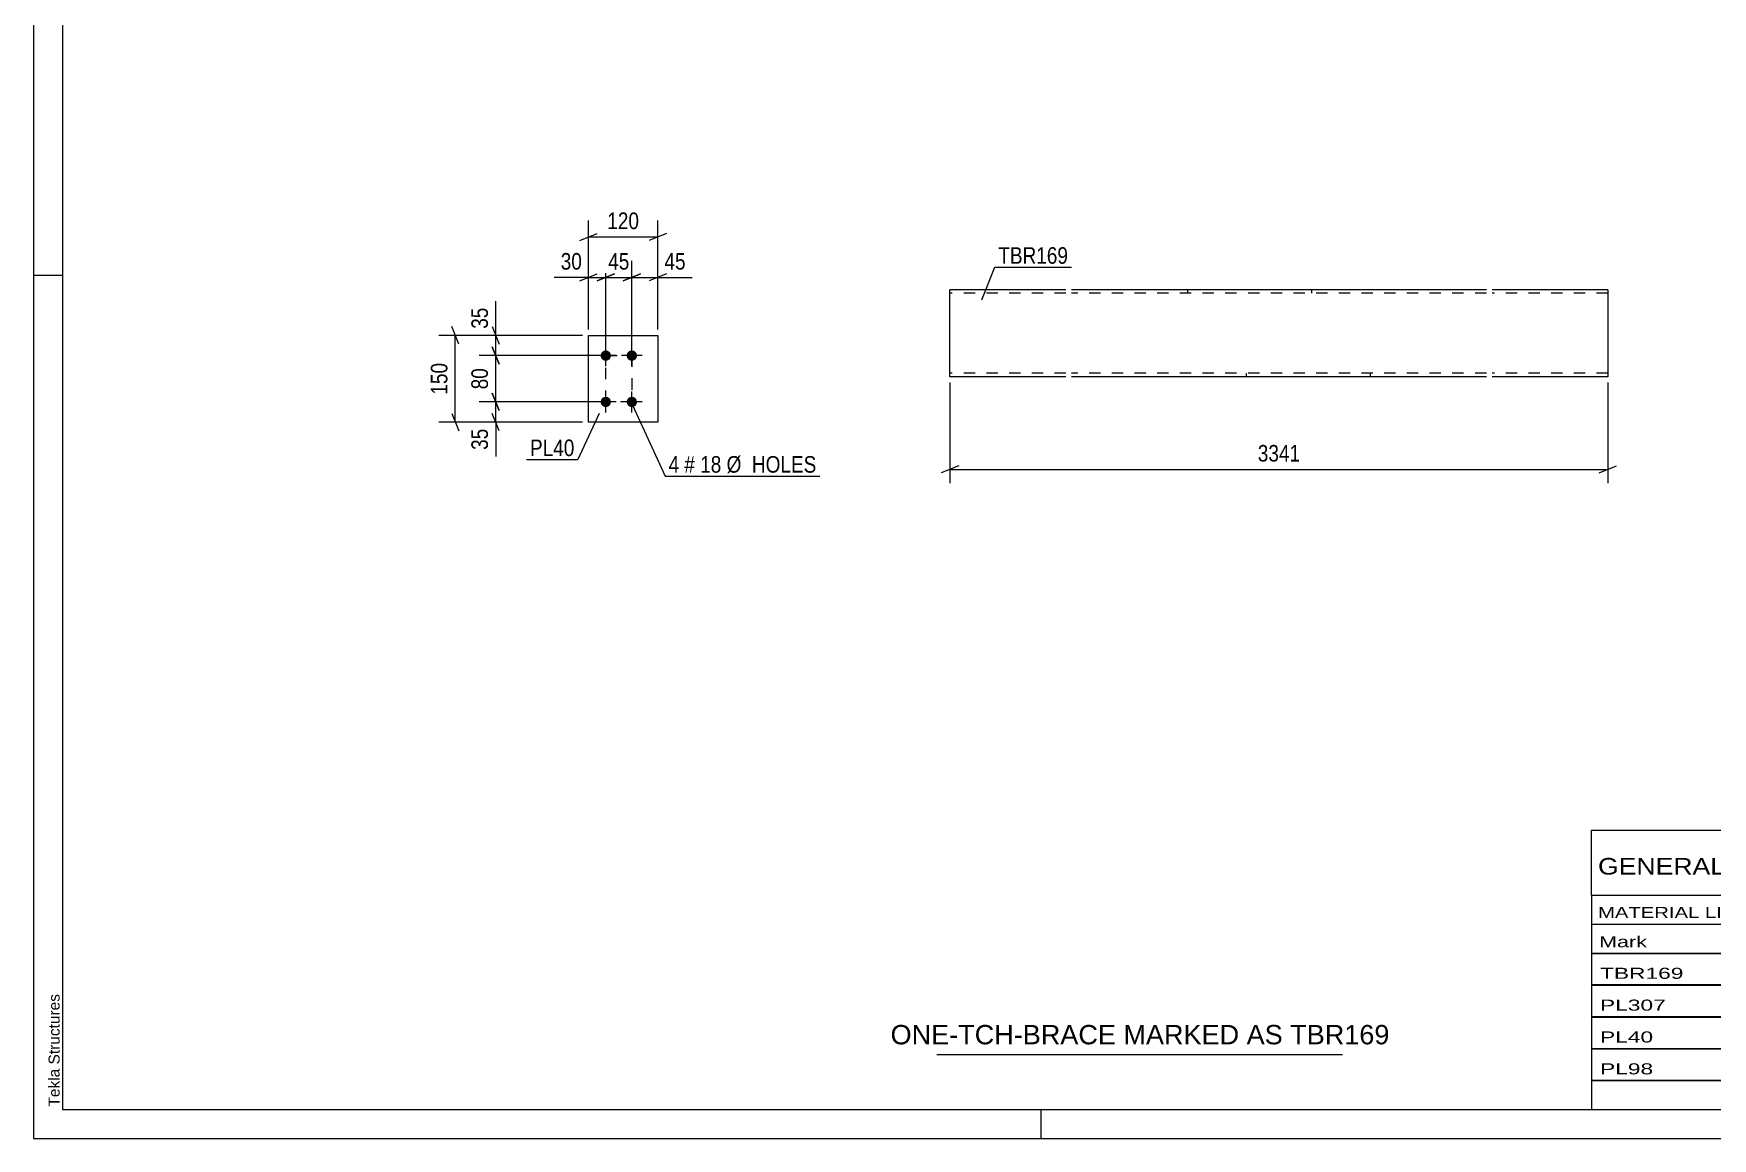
# Model space of a CAD drawing. Header units: millimetres. Extents: x 0 to 594, y 0 to 420.
# Drawn here: x 0 to 289.9, y 0 to 190.8 of the extents above; entities that cross this region are included whole.
import ezdxf

# ---------------------------------------------------------------- set-up
doc = ezdxf.new("R2010")
doc.units = ezdxf.units.MM
doc.linetypes.add('DXK_LINE_DOT2', pattern=[3.9198, 1.9599, -1.9599])
doc.styles.add('Arial', font='ARIAL.TTF', dxfattribs={"height": 0.2})
doc.styles.add('Arial Narrow', font='ARIALN.TTF', dxfattribs={"height": 0.2})

# ---------------------------------------------------------------- blocks, each defined once
blk = doc.blocks.new('Unknown-580873574-1130')
at = {"color": 5, "linetype": 'Continuous'}
for p, q in [((0, 420), (0, 0)), ((5, 415), (5, 5)), ((5, 149), (0, 149)), ((5, 5), (589, 5)), ((174, 0), (174, 5)), ((0, 0), (594, 0))]:
    blk.add_line(p, q, dxfattribs=at)
at = {"color": 174, "linetype": 'Continuous', "style": 'Arial'}
blk.add_text('Tekla Structures', height=1.9102, rotation=90, dxfattribs=at).set_placement((4.5, 5.5))
blk = doc.blocks.new('Bolt-580873574-2170 - 2136')
at = {"linetype": 'Continuous'}
for points in [[(98.81, 134.27, -1), (98.81, 136.07, -1)], [(103.31, 134.27, -1), (103.31, 136.07, -1)], [(98.81, 126.27, -1), (98.81, 128.07, -1)], [(103.31, 126.27, -1), (103.31, 128.07, -1)]]:
    blk.add_hatch(color=1, dxfattribs=at).paths.add_polyline_path(points)
at = {"color": 1, "linetype": 'Continuous'}
for p, q in [((98.81, 133.37), (98.81, 136.97)), ((103.31, 133.37), (103.31, 136.97)), ((100.61, 135.17), (97.01, 135.17)), ((105.11, 135.17), (101.51, 135.17)), ((98.81, 125.37), (98.81, 128.97)), ((103.31, 125.37), (103.31, 128.97)), ((100.61, 127.17), (97.01, 127.17)), ((105.11, 127.17), (101.51, 127.17))]:
    blk.add_line(p, q, dxfattribs=at)
blk = doc.blocks.new('Part-580873574-2175 - 2136')
at = {"color": 2, "linetype": 'Continuous'}
for p, q in [((95.81, 123.67), (95.81, 138.67)), ((95.81, 138.67), (107.81, 138.67)), ((107.81, 138.67), (107.81, 123.67)), ((107.81, 123.67), (95.81, 123.67))]:
    blk.add_line(p, q, dxfattribs=at)
blk = doc.blocks.new('Part-580873574-2523 - 2517')
at = {"color": 2, "linetype": 'Continuous'}
for p, q in [((178.25, 146.53), (158.25, 146.53)), ((158.25, 131.62), (158.25, 146.53)), ((250.87, 146.53), (179.25, 146.53)), ((271.87, 146.53), (251.87, 146.53)), ((271.87, 146.53), (271.87, 146.44)), ((271.87, 146.44), (271.87, 145.33)), ((271.87, 145.33), (271.87, 131.53)), ((158.25, 131.53), (158.25, 131.62)), ((178.25, 131.53), (158.25, 131.53)), ((250.87, 131.53), (179.25, 131.53)), ((271.87, 131.53), (251.87, 131.53))]:
    blk.add_line(p, q, dxfattribs=at)
at = {"color": 7, "linetype": 'DXK_LINE_DOT2'}
for p, q in [((178.25, 145.93), (158.25, 145.93)), ((250.87, 145.93), (179.25, 145.93)), ((199.25, 146.53), (199.25, 145.93)), ((220.69, 146.53), (220.69, 145.93)), ((271.87, 145.93), (251.87, 145.93)), ((271.87, 146.18), (271.87, 145.33)), ((158.25, 132.13), (158.25, 132.18)), ((178.25, 132.13), (158.25, 132.13)), ((158.25, 131.53), (158.25, 131.53)), ((250.87, 132.13), (179.25, 132.13)), ((209.43, 131.53), (209.43, 132.13)), ((230.87, 131.53), (230.87, 132.13)), ((271.87, 132.13), (251.87, 132.13)), ((271.87, 132.18), (271.87, 132.27)), ((271.87, 132.13), (271.87, 132.18)), ((271.87, 132.13), (271.87, 132.18))]:
    blk.add_line(p, q, dxfattribs=at)
blk = doc.blocks.new('Rectangle-580873574-2359 - 2136')
at = {"color": 1, "linetype": 'DXK_LINE_DOT2'}
blk.add_lwpolyline([(98.81, 135.17), (103.31, 135.17), (103.31, 127.17), (98.81, 127.17), (98.81, 135.17)], close=True, dxfattribs=at)
blk = doc.blocks.new('StraightDimension-580873574-2275 - 2136')
at = {"color": 7, "linetype": 'Continuous'}
for p, q in [((79.21, 140.17), (80.41, 137.17)), ((94.81, 138.67), (76.96, 138.67)), ((80.41, 133.67), (79.21, 136.67)), ((79.81, 135.17), (79.81, 138.67)), ((97.81, 135.17), (76.96, 135.17))]:
    blk.add_line(p, q, dxfattribs=at)
at = {"color": 0}
blk.add_wipeout([(79.06, 144.06), (74.86, 144.06), (74.86, 139.2), (79.06, 139.2)], dxfattribs=at)
at = {"color": 7, "linetype": 'Continuous'}
blk.add_line((79.81, 138.67), (79.81, 144.58), dxfattribs=at)
blk.add_line((79.81, 138.67), (79.81, 144.58), dxfattribs=at)
at = {"color": 3, "style": 'Arial Narrow'}
blk.add_text('35', height=2.863, rotation=90.0002, dxfattribs=at).set_placement((78.46, 139.8))
blk = doc.blocks.new('StraightDimension-580873574-2252 - 2136')
at = {"color": 7, "linetype": 'Continuous'}
for p, q in [((79.21, 128.67), (80.41, 125.67)), ((97.81, 127.17), (76.96, 127.17)), ((80.41, 122.17), (79.21, 125.17)), ((79.81, 123.67), (79.81, 127.17)), ((94.81, 123.67), (76.96, 123.67))]:
    blk.add_line(p, q, dxfattribs=at)
at = {"color": 0}
blk.add_wipeout([(79.06, 123.15), (74.86, 123.15), (74.86, 118.29), (79.06, 118.29)], dxfattribs=at)
at = {"color": 7, "linetype": 'Continuous'}
blk.add_line((79.81, 123.67), (79.81, 117.77), dxfattribs=at)
blk.add_line((79.81, 123.67), (79.81, 117.77), dxfattribs=at)
at = {"color": 3, "style": 'Arial Narrow'}
blk.add_text('35', height=2.863, rotation=90.0002, dxfattribs=at).set_placement((78.46, 118.89))
blk = doc.blocks.new('StraightDimension-580873574-2265 - 2136')
at = {"color": 7, "linetype": 'Continuous'}
for p, q in [((79.21, 136.67), (80.41, 133.67)), ((97.81, 135.17), (76.96, 135.17)), ((79.81, 127.17), (79.81, 135.17)), ((80.41, 125.67), (79.21, 128.67)), ((97.81, 127.17), (76.96, 127.17))]:
    blk.add_line(p, q, dxfattribs=at)
at = {"color": 0}
blk.add_wipeout([(79.06, 133.6), (74.86, 133.6), (74.86, 128.75), (79.06, 128.75)], dxfattribs=at)
at = {"color": 3, "style": 'Arial Narrow'}
blk.add_text('80', height=2.863, rotation=90.0002, dxfattribs=at).set_placement((78.46, 129.35))
blk = doc.blocks.new('StraightDimension-580873574-2289 - 2136')
at = {"color": 7, "linetype": 'Continuous'}
for p, q in [((73.41, 137.17), (72.21, 140.17)), ((94.81, 138.67), (69.96, 138.67)), ((72.81, 123.67), (72.81, 138.67)), ((72.21, 125.17), (73.41, 122.17)), ((94.81, 123.67), (69.96, 123.67))]:
    blk.add_line(p, q, dxfattribs=at)
at = {"color": 0}
blk.add_wipeout([(72.06, 134.52), (67.86, 134.52), (67.86, 127.83), (72.06, 127.83)], dxfattribs=at)
at = {"color": 3, "style": 'Arial Narrow'}
blk.add_text('150', height=2.863, rotation=90.0002, dxfattribs=at).set_placement((71.46, 128.43))
blk = doc.blocks.new('StraightDimension-580873574-2306 - 2136')
at = {"color": 7, "linetype": 'Continuous'}
for p, q in [((95.81, 139.67), (95.81, 151.52)), ((98.81, 136.17), (98.81, 151.52)), ((94.31, 148.07), (97.31, 149.27)), ((95.81, 148.67), (98.81, 148.67)), ((100.31, 149.27), (97.31, 148.07))]:
    blk.add_line(p, q, dxfattribs=at)
at = {"color": 0}
blk.add_wipeout([(95.29, 149.42), (95.29, 153.62), (90.43, 153.62), (90.43, 149.42)], dxfattribs=at)
at = {"color": 7, "linetype": 'Continuous'}
blk.add_line((95.81, 148.67), (89.9, 148.67), dxfattribs=at)
blk.add_line((95.81, 148.67), (89.9, 148.67), dxfattribs=at)
at = {"color": 3, "style": 'Arial Narrow'}
blk.add_text('30', height=2.863, dxfattribs=at).set_placement((91.03, 150.02))
blk = doc.blocks.new('StraightDimension-580873574-2319 - 2136')
at = {"color": 7, "linetype": 'Continuous'}
for p, q in [((98.81, 136.17), (98.81, 151.52)), ((103.31, 136.17), (103.31, 151.52)), ((97.31, 148.07), (100.31, 149.27)), ((98.81, 148.67), (103.31, 148.67)), ((104.81, 149.27), (101.81, 148.07))]:
    blk.add_line(p, q, dxfattribs=at)
at = {"color": 0}
blk.add_wipeout([(103.49, 149.42), (103.49, 153.62), (98.63, 153.62), (98.63, 149.42)], dxfattribs=at)
at = {"color": 3, "style": 'Arial Narrow'}
blk.add_text('45', height=2.863, dxfattribs=at).set_placement((99.23, 150.02))
blk = doc.blocks.new('StraightDimension-580873574-2329 - 2136')
at = {"color": 7, "linetype": 'Continuous'}
for p, q in [((103.31, 136.17), (103.31, 151.52)), ((107.81, 139.67), (107.81, 151.52)), ((101.81, 148.07), (104.81, 149.27)), ((103.31, 148.67), (107.81, 148.67)), ((109.31, 149.27), (106.31, 148.07))]:
    blk.add_line(p, q, dxfattribs=at)
at = {"color": 0}
blk.add_wipeout([(113.19, 149.42), (113.19, 153.62), (108.34, 153.62), (108.34, 149.42)], dxfattribs=at)
at = {"color": 7, "linetype": 'Continuous'}
blk.add_line((107.81, 148.67), (113.72, 148.67), dxfattribs=at)
blk.add_line((107.81, 148.67), (113.72, 148.67), dxfattribs=at)
at = {"color": 3, "style": 'Arial Narrow'}
blk.add_text('45', height=2.863, dxfattribs=at).set_placement((108.94, 150.02))
blk = doc.blocks.new('StraightDimension-580873574-2343 - 2136')
at = {"color": 7, "linetype": 'Continuous'}
for p, q in [((95.81, 139.67), (95.81, 158.52)), ((107.81, 139.67), (107.81, 158.52)), ((94.31, 155.07), (97.31, 156.27)), ((95.81, 155.67), (107.81, 155.67)), ((109.31, 156.27), (106.31, 155.07))]:
    blk.add_line(p, q, dxfattribs=at)
at = {"color": 0}
blk.add_wipeout([(105.15, 156.42), (105.15, 160.62), (98.47, 160.62), (98.47, 156.42)], dxfattribs=at)
at = {"color": 3, "style": 'Arial Narrow'}
blk.add_text('120', height=2.863, dxfattribs=at).set_placement((99.07, 157.02))
blk = doc.blocks.new('StraightDimension-580873574-2530 - 2517')
at = {"color": 7, "linetype": 'Continuous'}
for p, q in [((158.25, 130.53), (158.25, 113.13)), ((271.87, 130.53), (271.87, 113.13)), ((159.75, 116.13), (156.75, 114.93)), ((270.37, 114.93), (273.37, 116.13)), ((158.25, 115.53), (271.87, 115.53))]:
    blk.add_line(p, q, dxfattribs=at)
at = {"color": 0}
blk.add_wipeout([(219.32, 116.28), (219.32, 120.48), (210.8, 120.48), (210.8, 116.28)], dxfattribs=at)
at = {"color": 3, "style": 'Arial Narrow'}
blk.add_text('3341', height=2.863, dxfattribs=at).set_placement((211.4, 116.88))
blk = doc.blocks.new('Unknown-580873574-4504')
at = {"color": 7, "linetype": 'Continuous'}
for p, q in [((269, 53.25), (429, 53.25)), ((269, 42), (269, 53.25)), ((429, 53.25), (429, 42)), ((269, 42), (429, 42)), ((269, 42), (269, 37)), ((429, 42), (429, 37)), ((269, 37), (429, 37)), ((269, 37), (269, 32)), ((293, 37), (293, 32)), ((328.5, 37), (328.5, 32)), ((354.5, 37), (354.5, 32)), ((367.5, 37), (367.5, 32)), ((385, 37), (385, 32)), ((407, 37), (407, 32)), ((429, 37), (429, 32)), ((269, 32), (429, 32)), ((269, 31.95), (269, 26.55)), ((269, 31.95), (429, 31.95)), ((293, 32), (293, 26.5)), ((328.5, 32), (328.5, 26.5)), ((354.5, 32), (354.5, 26.5)), ((367.5, 32), (367.5, 26.5)), ((385, 32), (385, 26.5)), ((407, 32), (407, 26.5)), ((429, 31.95), (429, 26.55)), ((269, 26.55), (429, 26.55)), ((269, 26.45), (269, 21.05)), ((269, 26.45), (429, 26.45)), ((293, 26.5), (293, 21)), ((328.5, 26.5), (328.5, 21)), ((354.5, 26.5), (354.5, 21)), ((367.5, 26.5), (367.5, 21)), ((385, 26.5), (385, 21)), ((407, 26.5), (407, 21)), ((429, 26.45), (429, 21.05)), ((269, 21.05), (429, 21.05)), ((269, 20.95), (269, 15.55)), ((269, 20.95), (429, 20.95)), ((293, 21), (293, 15.5)), ((328.5, 21), (328.5, 15.5)), ((354.5, 21), (354.5, 15.5)), ((367.5, 21), (367.5, 15.5)), ((385, 21), (385, 15.5)), ((407, 21), (407, 15.5)), ((429, 20.95), (429, 15.55)), ((269, 15.55), (429, 15.55)), ((269, 15.45), (269, 10.05)), ((269, 15.45), (429, 15.45)), ((293, 15.5), (293, 10)), ((328.5, 15.5), (328.5, 10)), ((354.5, 15.5), (354.5, 10)), ((367.5, 15.5), (367.5, 10)), ((385, 15.5), (385, 10)), ((407, 15.5), (407, 10)), ((429, 15.45), (429, 10.05)), ((269, 10.05), (429, 10.05)), ((269, 10), (429, 10)), ((269, 10), (269, 5)), ((385, 10), (385, 5)), ((407, 10), (407, 5)), ((429, 10), (429, 5)), ((269, 5), (429, 5))]:
    blk.add_line(p, q, dxfattribs=at)
at = {"color": 7, "style": 'Arial Narrow'}
for s, height, width, p in [('GENERAL NOTES & WELD DETAILS :', 2.8633, 1.4, (270.15, 45.56)), ('REFER TYP DRAWING TYP-01', 1.9089, 1.6, (353.7, 45.66)), ("MATERIAL LIST FOR ASSEMBLY MK'D", 1.9089, 1.6, (270.15, 38.06)), ('TBR169', 1.909, 1.794707, (361.59, 37.97)), ('1', 1.91, 1.794707, (391.08, 38.06)), ('No. Required', 1.9089, 1.6, (400.41, 38.06)), ('Mark', 1.909, 1.7, (270.34, 33)), ('Profile', 1.909, 1.7, (303.41, 33)), ('Material', 1.909, 1.7, (333.54, 33.06)), ('No.', 1.909, 1.7, (358.5, 33.06)), ('Length', 1.909, 1.7, (369, 33.06)), ('Area', 1.909, 1.7, (391.5, 33.06)), ('Weight', 1.909, 1.7, (411, 33.06))]:
    blk.add_text(s, height=height, dxfattribs=dict(at, width=width)).set_placement(p)
at = {"color": 7, "linetype": 'Continuous', "style": 'Arial Narrow'}
for s, height, width, p in [('TBR169', 1.909, 1.794707, (270.5, 27.56)), ('SHS150*6', 1.909, 1.794707, (295, 27.56)), ('E350', 1.909, 1.794707, (334.74, 27.56)), ('1', 1.91, 1.794707, (358.86, 27.56)), ('3341', 1.909, 1.794707, (371.58, 27.56)), ('2.0', 1.909, 1.794707, (395.32, 27.56)), ('90.4', 1.909, 1.794707, (414.14, 27.56)), ('PL307', 1.909, 1.794707, (270.5, 22.06)), ('PL12*170', 1.909, 1.794707, (295, 22.06)), ('E350', 1.909, 1.794707, (334.74, 22.06)), ('1', 1.91, 1.794707, (358.86, 22.06)), ('559', 1.909, 1.794707, (373.77, 22.06)), ('0.2', 1.909, 1.794707, (395.32, 22.06)), ('8.9', 1.909, 1.794707, (416.33, 22.06)), ('PL40', 1.909, 1.794707, (270.5, 16.56)), ('PL10*120', 1.909, 1.794707, (295, 16.56)), ('E350', 1.909, 1.794707, (334.74, 16.56)), ('4', 1.91, 1.794707, (358.86, 16.56)), ('150', 1.909, 1.794707, (373.77, 16.56)), ('0.0', 1.909, 1.794707, (395.32, 16.56)), ('5.7', 1.909, 1.794707, (416.33, 16.56)), ('PL98', 1.909, 1.794707, (270.5, 11.06)), ('PL10*170', 1.909, 1.794707, (295, 11.06)), ('E350', 1.909, 1.794707, (334.74, 11.06)), ('2', 1.91, 1.794707, (358.86, 11.06)), ('170', 1.909, 1.794707, (373.77, 11.06)), ('0.1', 1.909, 1.794707, (395.32, 11.06)), ('4.5', 1.909, 1.794707, (416.33, 11.06)), ('Total', 1.909, 1.7, (371.33, 6.5)), ('2.5', 1.909, 1.794707, (394.83, 6.5)), ('109.5', 1.909, 1.794707, (411.96, 6.5))]:
    blk.add_text(s, height=height, dxfattribs=dict(at, width=width)).set_placement(p)
blk = doc.blocks.new('Unknown-580873574-4505')
at = {"color": 7, "linetype": 'Continuous'}
blk.add_line((156, 14.5), (226, 14.5), dxfattribs=at)
at = {"color": 7, "style": 'Arial'}
blk.add_text('ONE-TCH-BRACE MARKED AS TBR169', height=3.3428, dxfattribs=at).set_placement((147.99, 16.25))
blk = doc.blocks.new('Mark-580873574-2171 - 2136')
at = {"color": 0}
blk.add_wipeout([(93.4, 117.82), (93.4, 120.82), (85.72, 120.82), (85.72, 117.82)], dxfattribs=at)
blk.add_wipeout([(93.4, 117.82), (93.4, 120.82), (85.72, 120.82), (85.72, 117.82)], dxfattribs=at)
at = {"color": 30, "linetype": 'Continuous'}
for p in [(97.65, 125.18), (85.12, 117.22)]:
    blk.add_line(p, (94, 117.22), dxfattribs=at)
at = {"color": 3, "style": 'Arial Narrow'}
blk.add_text('PL40', height=2.863, dxfattribs=at).set_placement((85.72, 117.82))
blk = doc.blocks.new('Mark-580873574-2166 - 2136')
at = {"color": 0}
blk.add_wipeout([(111.48, 114.96), (111.48, 117.96), (109.66, 117.96), (109.66, 114.96)], dxfattribs=at)
blk.add_wipeout([(111.48, 114.96), (111.48, 117.96), (109.66, 117.96), (109.66, 114.96)], dxfattribs=at)
at = {"color": 7, "linetype": 'Continuous'}
blk.add_line((103.14, 127.27), (109.06, 114.36), dxfattribs=at)
at = {"color": 0}
blk.add_wipeout([(114.21, 114.96), (114.21, 117.96), (112.38, 117.96), (112.38, 114.96)], dxfattribs=at)
blk.add_wipeout([(114.21, 114.96), (114.21, 117.96), (112.38, 117.96), (112.38, 114.96)], dxfattribs=at)
at = {"color": 3, "style": 'Arial Narrow'}
blk.add_text('4', height=2.86, dxfattribs=at).set_placement((109.66, 114.96))
at = {"color": 0}
blk.add_wipeout([(118.77, 114.96), (118.77, 117.96), (115.11, 117.96), (115.11, 114.96)], dxfattribs=at)
blk.add_wipeout([(118.77, 114.96), (118.77, 117.96), (115.11, 117.96), (115.11, 114.96)], dxfattribs=at)
at = {"color": 3, "style": 'Arial Narrow'}
blk.add_text('#', height=2.86, dxfattribs=at).set_placement((112.38, 114.96))
at = {"color": 0}
blk.add_wipeout([(135.2, 114.96), (135.2, 117.96), (119.67, 117.96), (119.67, 114.96)], dxfattribs=at)
blk.add_wipeout([(135.2, 114.96), (135.2, 117.96), (119.67, 117.96), (119.67, 114.96)], dxfattribs=at)
at = {"color": 7, "linetype": 'Continuous'}
blk.add_line((109.06, 114.36), (135.8, 114.36), dxfattribs=at)
at = {"color": 3, "style": 'Arial Narrow'}
for s, p in [('18', (115.11, 114.96)), ('Ø  HOLES', (119.67, 114.96))]:
    blk.add_text(s, height=2.863, dxfattribs=at).set_placement(p)
blk = doc.blocks.new('Mark-580873574-2519 - 2517')
at = {"color": 0}
blk.add_wipeout([(178.64, 151.03), (178.64, 154.03), (166.59, 154.03), (166.59, 151.03)], dxfattribs=at)
blk.add_wipeout([(178.64, 151.03), (178.64, 154.03), (166.59, 154.03), (166.59, 151.03)], dxfattribs=at)
at = {"color": 30, "linetype": 'Continuous'}
for p, q in [((163.76, 144.78), (165.99, 150.43)), ((165.99, 150.43), (179.24, 150.43))]:
    blk.add_line(p, q, dxfattribs=at)
at = {"color": 3, "style": 'Arial Narrow'}
blk.add_text('TBR169', height=2.863, dxfattribs=at).set_placement((166.59, 151.03))

msp = doc.modelspace()

# ---------------------------------------------------------------- block references
for name in ['Unknown-580873574-1130', 'Part-580873574-2523 - 2517', 'Part-580873574-2175 - 2136', 'Bolt-580873574-2170 - 2136', 'Rectangle-580873574-2359 - 2136', 'Unknown-580873574-4504', 'Unknown-580873574-4505']:
    msp.add_blockref(name, (0, 0))

# ---------------------------------------------------------------- next in the draw order: block references
for name in ['Mark-580873574-2519 - 2517', 'StraightDimension-580873574-2275 - 2136', 'StraightDimension-580873574-2530 - 2517', 'StraightDimension-580873574-2252 - 2136', 'Mark-580873574-2166 - 2136']:
    msp.add_blockref(name, (0, 0))

# ---------------------------------------------------------------- next in the draw order: block references
msp.add_blockref('StraightDimension-580873574-2265 - 2136', (0, 0))

# ---------------------------------------------------------------- next in the draw order: block references
msp.add_blockref('StraightDimension-580873574-2289 - 2136', (0, 0))

# ---------------------------------------------------------------- next in the draw order: block references
for name in ['StraightDimension-580873574-2306 - 2136', 'Mark-580873574-2171 - 2136']:
    msp.add_blockref(name, (0, 0))

# ---------------------------------------------------------------- next in the draw order: block references
msp.add_blockref('StraightDimension-580873574-2319 - 2136', (0, 0))

# ---------------------------------------------------------------- next in the draw order: block references
msp.add_blockref('StraightDimension-580873574-2329 - 2136', (0, 0))

# ---------------------------------------------------------------- next in the draw order: block references
msp.add_blockref('StraightDimension-580873574-2343 - 2136', (0, 0))

doc.saveas('drawing.dxf')
